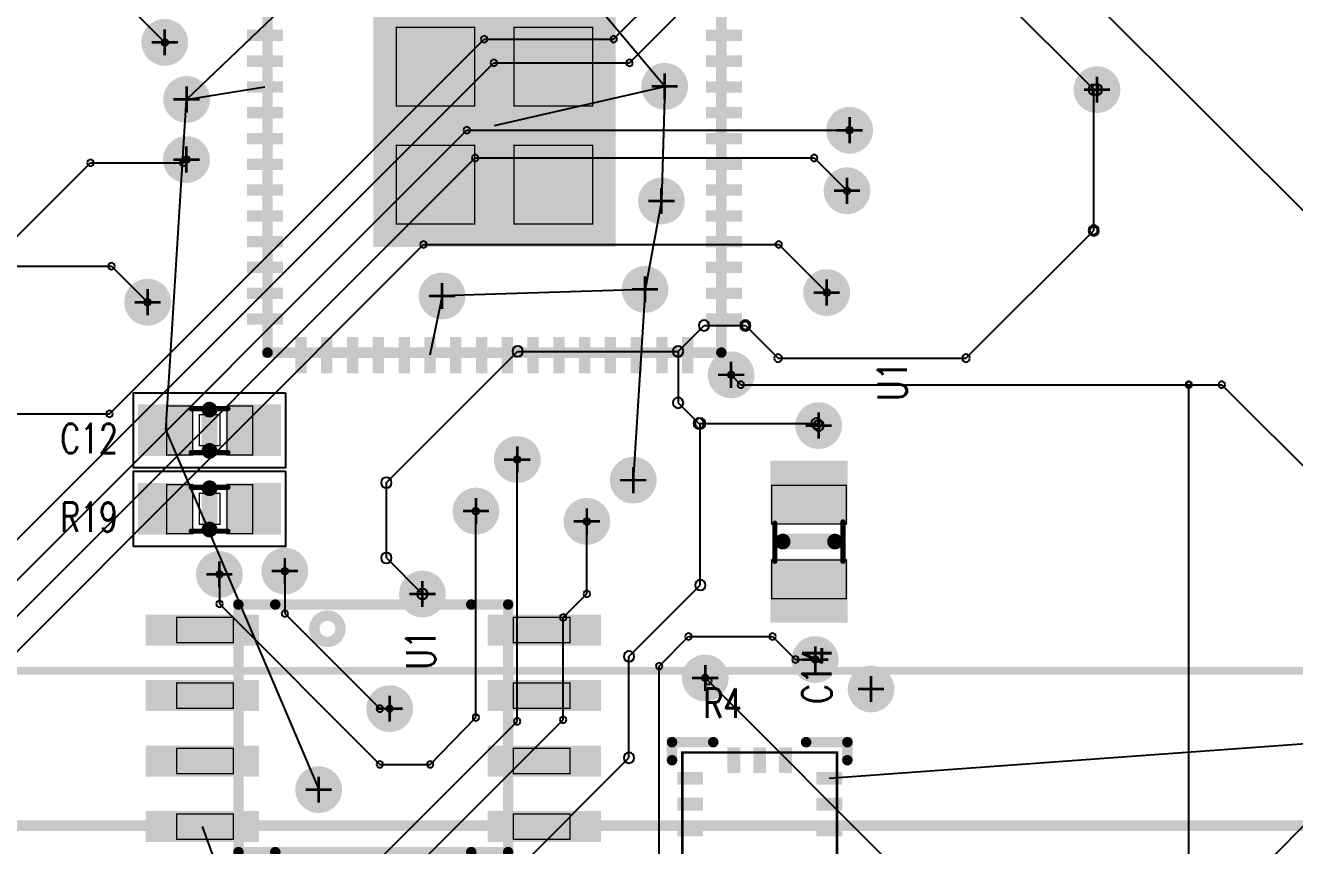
# Model space of a CAD drawing. Extents: x 0 to 113, y -1 to 56.
# Drawn here: x 33.51 to 58.12, y 11.31 to 27.22 of the extents above; entities that cross this region are included whole.
import ezdxf
from ezdxf.enums import TextEntityAlignment as Align

# ---------------------------------------------------------------- set-up
doc = ezdxf.new("R2010")
doc.units = 0
doc.header["$MEASUREMENT"] = 0
for name, pattern in [('KEEPOUT_10000000$0', [2, 1, 1]), ('SIG_0', [2, 1, 1]), ('SIG_1', [2, 1, 1]), ('SIG_11', [2, 1, 1]), ('SIG_2', [2, 1, 1]), ('SIG_23', [2, 1, 1]), ('SIG_24', [2, 1, 1]), ('SIG_3', [2, 1, 1]), ('SIG_31', [2, 1, 1]), ('SIG_34', [2, 1, 1]), ('SIG_40', [2, 1, 1]), ('SIG_44', [2, 1, 1]), ('SIG_47', [2, 1, 1]), ('SIG_66', [2, 1, 1]), ('SIG_67', [2, 1, 1]), ('SIG_68', [2, 1, 1]), ('SIG_78', [2, 1, 1]), ('SIG_8', [2, 1, 1]), ('SIG_81', [2, 1, 1]), ('SIG_82', [2, 1, 1])]:
    doc.linetypes.add(name, pattern=pattern)
doc.layers.get('0').update_dxf_attribs({"linetype": 'CONTINUOUS'})
for name, color, linetype in [('DRIL_PLTE_THRU_01', 176, 'CONTINUOUS'), ('DRIL_PLTE_THRU_02', 255, 'CONTINUOUS'), ('DRIL_SYMBOL', 254, 'CONTINUOUS'), ('KEEPOUT_01', 130, 'CONTINUOUS'), ('LINK_00', 254, 'CONTINUOUS'), ('PADS_BOT', 253, 'CONTINUOUS'), ('PADS_INNER', 254, 'CONTINUOUS'), ('PADS_TOP', 254, 'CONTINUOUS'), ('PART_BOT_COPPER_15', 253, 'CONTINUOUS'), ('PART_BOT_COPPER_26', 254, 'CONTINUOUS'), ('PART_NAME_01', 254, 'CONTINUOUS'), ('PART_TOP_2DLINE_26', 254, 'CONTINUOUS'), ('PART_TOP_COPPER_07', 253, 'CONTINUOUS'), ('PART_TOP_COPPER_15', 253, 'CONTINUOUS'), ('PART_TOP_COPPER_23', 186, 'CONTINUOUS'), ('PART_TOP_COPPER_26', 254, 'CONTINUOUS'), ('TRACE_02', 34, 'CONTINUOUS')]:
    doc.layers.add(name, color=color, linetype=linetype)
doc.styles.add('W0$0206446667', font='simplex', dxfattribs={"width": 0.75})

# ---------------------------------------------------------------- blocks, each defined once
blk = doc.blocks.new('DRIL_SYMBOL_0$5')
at = {"layer": 'DRIL_SYMBOL', "const_width": 0.0508}
for points in [[(0, -0.254), (0, 0.254)], [(-0.254, 0), (0.254, 0)]]:
    blk.add_lwpolyline(points, dxfattribs=at)
blk = doc.blocks.new('DRIL_HOLE_0$5')
at = {"const_width": 0.25}
blk.add_lwpolyline([(-0.125, 0, 1), (0.125, 0, 1)], format="xyb", close=True, dxfattribs=at)
blk.add_blockref('DRIL_SYMBOL_0$5', (0, 0))
blk = doc.blocks.new('PAD_50')
at = {"const_width": 0.4532}
blk.add_lwpolyline([(0, -0.2266, 1), (0, 0.2266, 1)], format="xyb", close=True, dxfattribs=at)
blk = doc.blocks.new('SMOOTH_0$0254')
at = {"const_width": 0.0127}
blk.add_lwpolyline([(-0.00635, 0, 1), (0.00635, 0, 1)], format="xyb", close=True, dxfattribs=at)
blk = doc.blocks.new('SMOOTH_0$1016')
at = {"const_width": 0.0508}
blk.add_lwpolyline([(-0.0254, 0, 1), (0.0254, 0, 1)], format="xyb", close=True, dxfattribs=at)
blk = doc.blocks.new('SMOOTH_0$3048')
at = {"const_width": 0.1524}
blk.add_lwpolyline([(-0.0762, 0, 1), (0.0762, 0, 1)], format="xyb", close=True, dxfattribs=at)
blk = doc.blocks.new('PART_BODY_TOP_1')
at = {"layer": 'KEEPOUT_01', "linetype": 'KEEPOUT_10000000$0'}
blk.add_lwpolyline([(-1.473, -0.729), (-1.473, 0.729), (1.473, 0.729), (1.473, -0.729)], close=True, dxfattribs=at)
at = {"layer": 'PART_TOP_COPPER_07', "const_width": 0.0254}
blk.add_lwpolyline([(-0.1999, -0.3), (-0.1999, 0.3), (0.1999, 0.3), (0.1999, -0.3)], close=True, dxfattribs=at)
at = {"layer": 'PART_TOP_COPPER_15', "const_width": 0.0254}
for points in [[(-0.8382, -0.4699), (-0.8382, 0.4801), (-0.3381, 0.4801), (-0.3381, -0.4699)], [(0.3302, -0.4699), (0.3302, 0.4801), (0.8303, 0.4801), (0.8303, -0.4699)]]:
    blk.add_lwpolyline(points, close=True, dxfattribs=at)
at = {"layer": 'PART_TOP_COPPER_15', "const_width": 0.1016}
for points in [[(-0.356, 0.432), (0.356, 0.432)], [(-0.356, -0.419), (0.356, -0.419)]]:
    blk.add_lwpolyline(points, dxfattribs=at)
at = {"layer": 'PART_TOP_COPPER_26', "const_width": 0.3048}
blk.add_lwpolyline([(0, 0.4), (0, -0.4)], dxfattribs=at)
at = {"layer": 'PART_TOP_COPPER_07'}
for p in [(-0.1999, 0.3), (0.1999, 0.3), (-0.1999, -0.3), (0.1999, -0.3)]:
    blk.add_blockref('SMOOTH_0$0254', p, dxfattribs=at)
at = {"layer": 'PART_TOP_COPPER_15'}
for name, p in [('SMOOTH_0$0254', (-0.8382, 0.4801)), ('SMOOTH_0$0254', (-0.3381, 0.4801)), ('SMOOTH_0$0254', (0.3302, 0.4801)), ('SMOOTH_0$0254', (0.8303, 0.4801)), ('SMOOTH_0$1016', (-0.356, 0.432)), ('SMOOTH_0$1016', (0.356, 0.432)), ('SMOOTH_0$0254', (-0.8382, -0.4699)), ('SMOOTH_0$1016', (-0.356, -0.419)), ('SMOOTH_0$0254', (-0.3381, -0.4699)), ('SMOOTH_0$1016', (0.356, -0.419)), ('SMOOTH_0$0254', (0.3302, -0.4699)), ('SMOOTH_0$0254', (0.8303, -0.4699))]:
    blk.add_blockref(name, p, dxfattribs=at)
at = {"layer": 'PART_TOP_COPPER_26'}
for p in [(0, 0.4), (0, -0.4)]:
    blk.add_blockref('SMOOTH_0$3048', p, dxfattribs=at)
blk = doc.blocks.new('DRIL_HOLE_0')
blk.add_lwpolyline([(0, 0, 1), (0, 0, 1)], format="xyb", close=True)
blk = doc.blocks.new('PAD_0')
blk.add_lwpolyline([(0, 0, 1), (0, 0, 1)], format="xyb", close=True)
blk = doc.blocks.new('PAD_1')
at = {"const_width": 1}
blk.add_lwpolyline([(-0.5375, 0), (0.5375, 0)], dxfattribs=at)
blk = doc.blocks.new('STK_TOP_2')
at = {"layer": 'DRIL_PLTE_THRU_01'}
blk.add_blockref('DRIL_HOLE_0', (0, 0), dxfattribs=at)
at = {"layer": 'DRIL_PLTE_THRU_02'}
blk.add_blockref('DRIL_HOLE_0', (0, 0), dxfattribs=at)
at = {"layer": 'PADS_BOT'}
blk.add_blockref('PAD_0', (0, 0), dxfattribs=at)
at = {"layer": 'PADS_INNER'}
blk.add_blockref('PAD_0', (0, 0), dxfattribs=at)
at = {"layer": 'PADS_TOP'}
blk.add_blockref('PAD_1', (0, 0), dxfattribs=at)
blk = doc.blocks.new('PART_BODY_TOP_3')
at = {"layer": 'PART_TOP_COPPER_15', "const_width": 0.0254}
for points in [[(-1.0922, -0.7239), (-1.0922, 0.7262), (-0.3421, 0.7262), (-0.3421, -0.7239)], [(0.3556, -0.7239), (0.3556, 0.7262), (1.1057, 0.7262), (1.1057, -0.7239)]]:
    blk.add_lwpolyline(points, close=True, dxfattribs=at)
at = {"layer": 'PART_TOP_COPPER_15', "const_width": 0.1016}
for points in [[(-0.381, 0.66), (0.381, 0.66)], [(-0.356, -0.66), (0.381, -0.66)]]:
    blk.add_lwpolyline(points, dxfattribs=at)
at = {"layer": 'PART_TOP_COPPER_26', "const_width": 0.3048}
blk.add_lwpolyline([(0, 0.508), (0, -0.508)], dxfattribs=at)
at = {"layer": 'PART_TOP_COPPER_15'}
for name, p in [('SMOOTH_0$0254', (-1.0922, 0.7262)), ('SMOOTH_0$0254', (-0.3421, 0.7262)), ('SMOOTH_0$0254', (0.3556, 0.7262)), ('SMOOTH_0$0254', (1.1057, 0.7262)), ('SMOOTH_0$1016', (-0.381, 0.66)), ('SMOOTH_0$1016', (0.381, 0.66)), ('SMOOTH_0$0254', (-1.0922, -0.7239)), ('SMOOTH_0$1016', (-0.356, -0.66)), ('SMOOTH_0$0254', (-0.3421, -0.7239)), ('SMOOTH_0$1016', (0.381, -0.66)), ('SMOOTH_0$0254', (0.3556, -0.7239)), ('SMOOTH_0$0254', (1.1057, -0.7239))]:
    blk.add_blockref(name, p, dxfattribs=at)
at = {"layer": 'PART_TOP_COPPER_26'}
for p in [(0, 0.508), (0, -0.508)]:
    blk.add_blockref('SMOOTH_0$3048', p, dxfattribs=at)
blk = doc.blocks.new('PAD_2')
at = {"const_width": 1.24}
blk.add_lwpolyline([(-0.75, 0), (0.75, 0)], dxfattribs=at)
blk = doc.blocks.new('STK_TOP_4')
at = {"layer": 'DRIL_PLTE_THRU_01'}
blk.add_blockref('DRIL_HOLE_0', (0, 0), dxfattribs=at)
at = {"layer": 'DRIL_PLTE_THRU_02'}
blk.add_blockref('DRIL_HOLE_0', (0, 0), dxfattribs=at)
at = {"layer": 'PADS_BOT'}
blk.add_blockref('PAD_0', (0, 0), dxfattribs=at)
at = {"layer": 'PADS_INNER'}
blk.add_blockref('PAD_0', (0, 0), dxfattribs=at)
at = {"layer": 'PADS_TOP', "rotation": 90}
blk.add_blockref('PAD_2', (0, 0), dxfattribs=at)
blk = doc.blocks.new('SMOOTH_0$2032')
at = {"const_width": 0.1016}
blk.add_lwpolyline([(-0.0508, 0, 1), (0.0508, 0, 1)], format="xyb", close=True, dxfattribs=at)
blk = doc.blocks.new('PART_BODY_TOP_30')
at = {"layer": 'PART_TOP_2DLINE_26', "const_width": 0.127}
blk.add_lwpolyline([(-5.216, 4.9, 1), (-4.584, 4.9, 1)], format="xyb", close=True, dxfattribs=at)
at = {"layer": 'PART_TOP_COPPER_15', "const_width": 0.203}
blk.add_lwpolyline([(4.4, 4.4), (-4.4, 4.4), (-4.4, -4.4), (4.4, -4.4), (4.4, 4.4)], dxfattribs=at)
at = {"layer": 'PART_TOP_COPPER_15', "const_width": 0.001}
blk.add_lwpolyline([(-3.999, 3.75, 1), (-3.501, 3.75, 1)], format="xyb", close=True, dxfattribs=at)
at = {"layer": 'PART_TOP_COPPER_23', "const_width": 0.0254}
for points in [[(-1.905, 0.381), (-1.905, 1.905), (-0.381, 1.905), (-0.381, 0.381)], [(0.381, 0.381), (0.381, 1.905), (1.905, 1.905), (1.905, 0.381)], [(-1.905, -1.905), (-1.905, -0.381), (-0.381, -0.381), (-0.381, -1.905)], [(0.381, -1.905), (0.381, -0.381), (1.905, -0.381), (1.905, -1.905)]]:
    blk.add_lwpolyline(points, close=True, dxfattribs=at)
at = {"layer": 'PART_TOP_COPPER_15'}
for p in [(-4.4, 4.4), (4.4, 4.4), (4.4, 4.4), (-4.4, -4.4), (4.4, -4.4)]:
    blk.add_blockref('SMOOTH_0$2032', p, dxfattribs=at)
at = {"layer": 'PART_TOP_COPPER_23'}
for p in [(-1.905, 1.905), (-0.381, 1.905), (0.381, 1.905), (1.905, 1.905), (-1.905, 0.381), (-0.381, 0.381), (0.381, 0.381), (1.905, 0.381), (-1.905, -0.381), (-0.381, -0.381), (0.381, -0.381), (1.905, -0.381), (-1.905, -1.905), (-0.381, -1.905), (0.381, -1.905), (1.905, -1.905)]:
    blk.add_blockref('SMOOTH_0$0254', p, dxfattribs=at)
blk = doc.blocks.new('PAD_35')
at = {"const_width": 0.22}
blk.add_lwpolyline([(-0.35, 0), (0.35, 0)], dxfattribs=at)
blk = doc.blocks.new('STK_TOP_40')
at = {"layer": 'DRIL_PLTE_THRU_01'}
blk.add_blockref('DRIL_HOLE_0', (0, 0), dxfattribs=at)
at = {"layer": 'DRIL_PLTE_THRU_02'}
blk.add_blockref('DRIL_HOLE_0', (0, 0), dxfattribs=at)
at = {"layer": 'PADS_BOT'}
blk.add_blockref('PAD_0', (0, 0), dxfattribs=at)
at = {"layer": 'PADS_INNER'}
blk.add_blockref('PAD_0', (0, 0), dxfattribs=at)
at = {"layer": 'PADS_TOP'}
blk.add_blockref('PAD_35', (0, 0), dxfattribs=at)
blk = doc.blocks.new('STK_TOP_41')
at = {"layer": 'DRIL_PLTE_THRU_01'}
blk.add_blockref('DRIL_HOLE_0', (0, 0), dxfattribs=at)
at = {"layer": 'DRIL_PLTE_THRU_02'}
blk.add_blockref('DRIL_HOLE_0', (0, 0), dxfattribs=at)
at = {"layer": 'PADS_BOT'}
blk.add_blockref('PAD_0', (0, 0), dxfattribs=at)
at = {"layer": 'PADS_INNER'}
blk.add_blockref('PAD_0', (0, 0), dxfattribs=at)
at = {"layer": 'PADS_TOP', "rotation": 90}
blk.add_blockref('PAD_35', (0, 0), dxfattribs=at)
blk = doc.blocks.new('PAD_36')
at = {"const_width": 4.7}
blk.add_lwpolyline([(-2.35, 0), (2.35, 0)], dxfattribs=at)
blk = doc.blocks.new('STK_TOP_42')
at = {"layer": 'DRIL_PLTE_THRU_01'}
blk.add_blockref('DRIL_HOLE_0', (0, 0), dxfattribs=at)
at = {"layer": 'DRIL_PLTE_THRU_02'}
blk.add_blockref('DRIL_HOLE_0', (0, 0), dxfattribs=at)
at = {"layer": 'PADS_BOT'}
blk.add_blockref('PAD_0', (0, 0), dxfattribs=at)
at = {"layer": 'PADS_INNER'}
blk.add_blockref('PAD_0', (0, 0), dxfattribs=at)
at = {"layer": 'PADS_TOP'}
blk.add_blockref('PAD_36', (0, 0), dxfattribs=at)
blk = doc.blocks.new('PART_BODY_BOT_25')
at = {"layer": 'PART_BOT_COPPER_15', "const_width": 0.152}
blk.add_lwpolyline([(-14, -14.8), (-14, 20.2), (14, 20.2), (14, -14.8), (-14, -14.8)], dxfattribs=at)
at = {"layer": 'PART_BOT_COPPER_26', "const_width": 0.203}
blk.add_lwpolyline([(-17, -23), (-17, 23), (17, 23), (17, -23), (-17, -23)], dxfattribs=at)
blk = doc.blocks.new('PART_BODY_TOP_24')
at = {"layer": 'PART_TOP_2DLINE_26', "const_width": 0.203}
blk.add_lwpolyline([(-2.184, -0.889, 1), (-1.676, -0.889, 1)], format="xyb", close=True, dxfattribs=at)
at = {"layer": 'PART_TOP_COPPER_15', "const_width": 0.0254}
for points in [[(-2.15, 2.715), (-2.15, 3.815), (-1.66, 3.815), (-1.66, 2.715)], [(-0.88, 2.715), (-0.88, 3.815), (-0.39, 3.815), (-0.39, 2.715)], [(0.39, 2.715), (0.39, 3.815), (0.88, 3.815), (0.88, 2.715)], [(1.66, 2.715), (1.66, 3.815), (2.15, 3.815), (2.15, 2.715)], [(-2.15, -3.815), (-2.15, -2.715), (-1.66, -2.715), (-1.66, -3.815)], [(-0.88, -3.815), (-0.88, -2.715), (-0.39, -2.715), (-0.39, -3.815)], [(0.39, -3.815), (0.39, -2.715), (0.88, -2.715), (0.88, -3.815)], [(1.66, -3.815), (1.66, -2.715), (2.15, -2.715), (2.15, -3.815)]]:
    blk.add_lwpolyline(points, close=True, dxfattribs=at)
at = {"layer": 'PART_TOP_COPPER_15', "const_width": 0.203}
blk.add_lwpolyline([(-2.4, 2.615), (2.4, 2.615), (2.4, -2.615), (-2.4, -2.615), (-2.4, 2.615)], dxfattribs=at)
at = {"layer": 'PART_TOP_COPPER_26', "const_width": 0.203}
for points in [[(-2.4, -1.9), (-2.4, 1.9)], [(2.4, 1.9), (2.4, -1.9)]]:
    blk.add_lwpolyline(points, dxfattribs=at)
at = {"layer": 'PART_TOP_COPPER_15'}
for name, p in [('SMOOTH_0$0254', (-2.15, 3.815)), ('SMOOTH_0$0254', (-1.66, 3.815)), ('SMOOTH_0$0254', (-0.88, 3.815)), ('SMOOTH_0$0254', (-0.39, 3.815)), ('SMOOTH_0$0254', (0.39, 3.815)), ('SMOOTH_0$0254', (0.88, 3.815)), ('SMOOTH_0$0254', (1.66, 3.815)), ('SMOOTH_0$0254', (2.15, 3.815)), ('SMOOTH_0$2032', (-2.4, 2.615)), ('SMOOTH_0$2032', (-2.4, 2.615)), ('SMOOTH_0$0254', (-2.15, 2.715)), ('SMOOTH_0$0254', (-1.66, 2.715)), ('SMOOTH_0$0254', (-0.88, 2.715)), ('SMOOTH_0$0254', (-0.39, 2.715)), ('SMOOTH_0$0254', (0.39, 2.715)), ('SMOOTH_0$0254', (0.88, 2.715)), ('SMOOTH_0$0254', (1.66, 2.715)), ('SMOOTH_0$0254', (2.15, 2.715)), ('SMOOTH_0$2032', (2.4, 2.615)), ('SMOOTH_0$2032', (-2.4, -2.615)), ('SMOOTH_0$0254', (-2.15, -2.715)), ('SMOOTH_0$0254', (-1.66, -2.715)), ('SMOOTH_0$0254', (-0.88, -2.715)), ('SMOOTH_0$0254', (-0.39, -2.715)), ('SMOOTH_0$0254', (0.39, -2.715)), ('SMOOTH_0$0254', (0.88, -2.715)), ('SMOOTH_0$0254', (1.66, -2.715)), ('SMOOTH_0$0254', (2.15, -2.715)), ('SMOOTH_0$2032', (2.4, -2.615)), ('SMOOTH_0$0254', (-2.15, -3.815)), ('SMOOTH_0$0254', (-1.66, -3.815)), ('SMOOTH_0$0254', (-0.88, -3.815)), ('SMOOTH_0$0254', (-0.39, -3.815)), ('SMOOTH_0$0254', (0.39, -3.815)), ('SMOOTH_0$0254', (0.88, -3.815)), ('SMOOTH_0$0254', (1.66, -3.815)), ('SMOOTH_0$0254', (2.15, -3.815))]:
    blk.add_blockref(name, p, dxfattribs=at)
at = {"layer": 'PART_TOP_COPPER_26'}
for p in [(-2.4, 1.9), (2.4, 1.9), (-2.4, -1.9), (2.4, -1.9)]:
    blk.add_blockref('SMOOTH_0$2032', p, dxfattribs=at)
blk = doc.blocks.new('PAD_32')
at = {"const_width": 0.6}
blk.add_lwpolyline([(-1.1, 0), (1.1, 0)], dxfattribs=at)
blk = doc.blocks.new('STK_TOP_35')
at = {"layer": 'DRIL_PLTE_THRU_01'}
blk.add_blockref('DRIL_HOLE_0', (0, 0), dxfattribs=at)
at = {"layer": 'DRIL_PLTE_THRU_02'}
blk.add_blockref('DRIL_HOLE_0', (0, 0), dxfattribs=at)
at = {"layer": 'PADS_BOT'}
blk.add_blockref('PAD_0', (0, 0), dxfattribs=at)
at = {"layer": 'PADS_INNER'}
blk.add_blockref('PAD_0', (0, 0), dxfattribs=at)
at = {"layer": 'PADS_TOP', "rotation": 90}
blk.add_blockref('PAD_32', (0, 0), dxfattribs=at)
blk = doc.blocks.new('SMOOTH_0$0508')
at = {"const_width": 0.0254}
blk.add_lwpolyline([(-0.0127, 0, 1), (0.0127, 0, 1)], format="xyb", close=True, dxfattribs=at)
blk = doc.blocks.new('PART_BODY_TOP_17')
at = {"layer": 'PART_TOP_2DLINE_26', "const_width": 0.406}
blk.add_lwpolyline([(-2.35, 1.55, 1), (-2.15, 1.55, 1)], format="xyb", close=True, dxfattribs=at)
at = {"layer": 'PART_TOP_COPPER_15', "const_width": 0.0508}
blk.add_lwpolyline([(-1.5, -1.5), (-1.5, 1.5), (1.5, 1.5), (1.5, -1.5), (-1.5, -1.5)], dxfattribs=at)
at = {"layer": 'PART_TOP_COPPER_26', "const_width": 0.203}
for points in [[(-0.9, 1.7), (-1.7, 1.7), (-1.7, 1.35)], [(0.9, 1.7), (1.7, 1.7), (1.7, 1.35)], [(-0.9, -1.7), (-1.7, -1.7), (-1.7, -1.35)], [(1.7, -1.35), (1.7, -1.7), (0.9, -1.7)]]:
    blk.add_lwpolyline(points, dxfattribs=at)
at = {"layer": 'PART_TOP_COPPER_15'}
for p in [(-1.5, 1.5), (1.5, 1.5), (-1.5, -1.5), (-1.5, -1.5), (1.5, -1.5)]:
    blk.add_blockref('SMOOTH_0$0508', p, dxfattribs=at)
at = {"layer": 'PART_TOP_COPPER_26'}
for p in [(-1.7, 1.7), (-0.9, 1.7), (0.9, 1.7), (1.7, 1.7), (-1.7, 1.35), (1.7, 1.35), (-1.7, -1.35), (1.7, -1.35), (-1.7, -1.7), (-0.9, -1.7), (0.9, -1.7), (1.7, -1.7)]:
    blk.add_blockref('SMOOTH_0$2032', p, dxfattribs=at)
blk = doc.blocks.new('PAD_24')
at = {"const_width": 0.25}
blk.add_lwpolyline([(-0.25, 0), (0.25, 0)], dxfattribs=at)
blk = doc.blocks.new('STK_TOP_24')
at = {"layer": 'DRIL_PLTE_THRU_01'}
blk.add_blockref('DRIL_HOLE_0', (0, 0), dxfattribs=at)
at = {"layer": 'DRIL_PLTE_THRU_02'}
blk.add_blockref('DRIL_HOLE_0', (0, 0), dxfattribs=at)
at = {"layer": 'PADS_BOT'}
blk.add_blockref('PAD_0', (0, 0), dxfattribs=at)
at = {"layer": 'PADS_INNER'}
blk.add_blockref('PAD_0', (0, 0), dxfattribs=at)
at = {"layer": 'PADS_TOP'}
blk.add_blockref('PAD_24', (0, 0), dxfattribs=at)
blk = doc.blocks.new('STK_TOP_25')
at = {"layer": 'DRIL_PLTE_THRU_01'}
blk.add_blockref('DRIL_HOLE_0', (0, 0), dxfattribs=at)
at = {"layer": 'DRIL_PLTE_THRU_02'}
blk.add_blockref('DRIL_HOLE_0', (0, 0), dxfattribs=at)
at = {"layer": 'PADS_BOT'}
blk.add_blockref('PAD_0', (0, 0), dxfattribs=at)
at = {"layer": 'PADS_INNER'}
blk.add_blockref('PAD_0', (0, 0), dxfattribs=at)
at = {"layer": 'PADS_TOP', "rotation": 90}
blk.add_blockref('PAD_24', (0, 0), dxfattribs=at)
blk = doc.blocks.new('sad')
for centre, radius, start, end in [((36.216, 26.887), 0.0635, 0, 180), ((36.216, 26.887), 0.0635, 180, 0), ((42.409, 26.949), 0.0635, 0, 180), ((42.409, 26.949), 0.0635, 180, 0), ((44.92, 26.949), 0.0635, 0, 180), ((44.92, 26.949), 0.0635, 180, 0), ((42.598, 26.492), 0.0635, 0, 180), ((42.598, 26.492), 0.0635, 180, 0), ((45.225, 26.492), 0.0635, 0, 180), ((45.225, 26.492), 0.0635, 180, 0), ((54.229, 25.971), 0.102, 0, 180), ((54.229, 25.971), 0.102, 0, 180), ((54.229, 25.971), 0.102, 0, 180), ((54.229, 25.971), 0.102, 180, 0), ((54.229, 25.971), 0.102, 180, 0), ((54.229, 25.971), 0.102, 180, 0), ((54.292, 25.971), 0.102, 0, 180), ((54.292, 25.971), 0.102, 180, 0), ((42.075, 25.184), 0.0635, 0, 180), ((42.075, 25.184), 0.0635, 180, 0), ((49.496, 25.184), 0.0635, 0, 180), ((49.496, 25.184), 0.0635, 180, 0), ((34.776, 24.552), 0.0635, 0, 180), ((36.572, 24.552), 0.0635, 0, 180), ((36.636, 24.616), 0.0635, 0, 180), ((36.636, 24.616), 0.0635, 180, 0), ((42.236, 24.646), 0.0635, 0, 180), ((42.236, 24.646), 0.0635, 180, 0), ((48.81, 24.646), 0.0635, 0, 180), ((48.81, 24.646), 0.0635, 180, 0), ((34.776, 24.552), 0.0635, 180, 0), ((36.572, 24.552), 0.0635, 180, 0), ((49.445, 24.011), 0.0635, 0, 180), ((49.445, 24.011), 0.0635, 180, 0), ((54.229, 23.241), 0.102, 0, 180), ((54.229, 23.241), 0.102, 180, 0), ((54.229, 23.241), 0.0762, 0, 180), ((54.229, 23.241), 0.0762, 180, 0), ((41.231, 22.967), 0.0635, 0, 180), ((41.231, 22.967), 0.0635, 180, 0), ((48.12, 22.967), 0.0635, 0, 180), ((48.12, 22.967), 0.0635, 180, 0), ((35.185, 22.548), 0.0635, 0, 180), ((35.185, 22.548), 0.0635, 180, 0), ((35.883, 21.85), 0.0635, 0, 180), ((49.051, 22.037), 0.0635, 0, 180), ((49.051, 22.037), 0.0635, 180, 0), ((35.883, 21.85), 0.0635, 180, 0), ((46.672, 21.399), 0.102, 0, 180), ((47.474, 21.399), 0.102, 0, 180), ((47.474, 21.399), 0.0762, 0, 180), ((46.672, 21.399), 0.102, 180, 0), ((47.474, 21.399), 0.102, 180, 0), ((47.474, 21.399), 0.0762, 180, 0), ((43.058, 20.897), 0.102, 0, 180), ((46.17, 20.897), 0.102, 0, 180), ((46.17, 20.897), 0.102, 0, 180), ((46.17, 20.897), 0.102, 0, 180), ((43.058, 20.897), 0.102, 180, 0), ((46.17, 20.897), 0.102, 180, 0), ((46.17, 20.897), 0.102, 180, 0), ((46.17, 20.897), 0.102, 180, 0), ((48.109, 20.765), 0.0762, 0, 180), ((48.109, 20.765), 0.0762, 180, 0), ((51.752, 20.765), 0.0762, 0, 180), ((51.752, 20.765), 0.0762, 180, 0), ((47.197, 20.442), 0.0635, 0, 180), ((47.197, 20.442), 0.0635, 180, 0), ((47.388, 20.251), 0.0635, 0, 180), ((47.388, 20.251), 0.0635, 180, 0), ((56.071, 20.251), 0.0635, 0, 180), ((56.071, 20.251), 0.0635, 0, 180), ((56.071, 20.251), 0.0635, 180, 0), ((56.071, 20.251), 0.0635, 180, 0), ((56.071, 20.251), 0.0508, 0, 180), ((56.071, 20.251), 0.0508, 180, 0), ((56.711, 20.251), 0.0635, 0, 180), ((56.711, 20.251), 0.0635, 180, 0), ((46.17, 19.9), 0.102, 0, 180), ((35.144, 19.685), 0.0635, 0, 180), ((46.17, 19.9), 0.102, 180, 0), ((35.144, 19.685), 0.0635, 180, 0), ((46.57, 19.5), 0.102, 0, 180), ((46.57, 19.5), 0.102, 180, 0), ((46.6, 19.5), 0.102, 0, 180), ((46.6, 19.5), 0.102, 0, 180), ((46.6, 19.5), 0.102, 0, 180), ((46.6, 19.5), 0.102, 180, 0), ((46.6, 19.5), 0.102, 180, 0), ((46.6, 19.5), 0.102, 180, 0), ((48.853, 19.5), 0.102, 0, 180), ((48.853, 19.5), 0.102, 180, 0), ((48.895, 19.458), 0.102, 0, 180), ((48.895, 19.458), 0.102, 180, 0), ((43.05, 18.8), 0.0635, 0, 180), ((43.05, 18.8), 0.0635, 180, 0), ((40.513, 18.352), 0.102, 0, 180), ((40.513, 18.352), 0.102, 180, 0), ((42.25, 17.8), 0.0635, 0, 180), ((42.25, 17.8), 0.0635, 180, 0), ((44.4, 17.6), 0.0635, 0, 180), ((44.4, 17.6), 0.0635, 180, 0), ((40.513, 16.891), 0.102, 0, 180), ((40.513, 16.891), 0.102, 0, 180), ((40.513, 16.891), 0.102, 180, 0), ((40.513, 16.891), 0.102, 180, 0), ((37.275, 16.573), 0.0635, 0, 180), ((37.275, 16.573), 0.0635, 180, 0), ((38.544, 16.637), 0.0635, 0, 180), ((38.544, 16.637), 0.0635, 180, 0), ((41.212, 16.192), 0.102, 0, 180), ((44.4, 16.194), 0.0635, 0, 180), ((46.6, 16.366), 0.102, 0, 180), ((46.6, 16.366), 0.102, 180, 0), ((37.275, 16.002), 0.0635, 0, 180), ((37.275, 16.002), 0.0635, 180, 0), ((41.212, 16.192), 0.102, 180, 0), ((44.4, 16.194), 0.0635, 180, 0), ((38.544, 15.812), 0.0635, 0, 180), ((38.544, 15.812), 0.0635, 180, 0), ((43.942, 15.736), 0.0635, 0, 180), ((43.942, 15.736), 0.0635, 180, 0), ((46.373, 15.367), 0.0635, 0, 180), ((46.373, 15.367), 0.0635, 180, 0), ((48.002, 15.367), 0.0635, 0, 180), ((48.002, 15.367), 0.0635, 180, 0), ((45.217, 14.983), 0.102, 0, 180), ((45.217, 14.983), 0.102, 180, 0), ((45.801, 14.796), 0.0635, 0, 180), ((45.801, 14.796), 0.0635, 180, 0), ((48.447, 14.922), 0.0635, 0, 180), ((48.447, 14.922), 0.0635, 180, 0), ((48.828, 14.922), 0.0635, 0, 180), ((48.828, 14.922), 0.0635, 180, 0), ((46.696, 14.565), 0.0635, 0, 180), ((46.696, 14.565), 0.0635, 180, 0), ((46.759, 14.501), 0.0635, 0, 180), ((46.759, 14.501), 0.0635, 180, 0), ((40.386, 13.97), 0.0635, 0, 180), ((40.577, 13.97), 0.0635, 0, 180), ((40.386, 13.97), 0.0635, 180, 0), ((40.577, 13.97), 0.0635, 180, 0), ((42.25, 13.8), 0.0635, 0, 180), ((42.25, 13.8), 0.0635, 180, 0), ((43.05, 13.724), 0.0635, 0, 180), ((43.942, 13.756), 0.0635, 0, 180), ((43.05, 13.724), 0.0635, 180, 0), ((43.942, 13.756), 0.0635, 180, 0), ((45.217, 13.017), 0.102, 0, 180), ((40.386, 12.89), 0.0635, 0, 180), ((40.386, 12.89), 0.0635, 180, 0), ((41.364, 12.89), 0.0635, 0, 180), ((41.364, 12.89), 0.0635, 180, 0), ((45.217, 13.017), 0.102, 180, 0)]:
    blk.add_arc(centre, radius, start, end)
at = {"layer": 'LINK_00', "linetype": 'SIG_0'}
for p, q in [((36.639, 25.781), (39.56, 28.575)), ((45.91, 26.035), (43.879, 28.448)), ((36.639, 25.781), (38.158, 26.023)), ((42.608, 25.273), (45.91, 26.035)), ((45.91, 26.035), (45.847, 23.812)), ((36.234, 19.367), (36.639, 25.781)), ((45.847, 23.812), (45.529, 22.098)), ((41.593, 21.971), (41.358, 20.823)), ((45.529, 22.098), (41.593, 21.971)), ((45.529, 22.098), (45.3, 18.4)), ((36.234, 19.367), (39.2, 12.4)), ((49.102, 12.62), (59.8, 13.4)), ((36.944, 11.684), (38.2, 8.2))]:
    blk.add_line(p, q, dxfattribs=at)
at = {"layer": 'TRACE_02', "linetype": 'SIG_34'}
blk.add_line((51.816, 30.099), (60.022, 21.893), dxfattribs=at)
at = {"layer": 'TRACE_02', "linetype": 'SIG_1'}
for p, q in [((44.92, 26.949), (46.533, 28.562)), ((35.144, 19.685), (42.409, 26.949)), ((42.409, 26.949), (44.92, 26.949)), ((31.433, 19.685), (35.144, 19.685))]:
    blk.add_line(p, q, dxfattribs=at)
at = {"layer": 'TRACE_02', "linetype": 'SIG_2'}
for p, q in [((45.225, 26.492), (47.434, 28.702)), ((33.231, 17.125), (42.598, 26.492)), ((42.598, 26.492), (45.225, 26.492))]:
    blk.add_line(p, q, dxfattribs=at)
at = {"layer": 'TRACE_02', "linetype": 'SIG_68'}
blk.add_line((35.012, 28.091), (36.216, 26.887), dxfattribs=at)
at = {"layer": 'TRACE_02', "linetype": 'SIG_11'}
for p, q in [((52.324, 27.877), (54.229, 25.971)), ((54.229, 23.241), (54.229, 25.971)), ((54.229, 25.971), (54.292, 25.971)), ((51.752, 20.765), (54.229, 23.241)), ((46.17, 20.897), (46.672, 21.399)), ((46.672, 21.399), (47.474, 21.399)), ((47.474, 21.399), (48.109, 20.765)), ((40.513, 18.352), (43.058, 20.897)), ((43.058, 20.897), (46.17, 20.897)), ((46.17, 20.897), (46.17, 19.9)), ((48.109, 20.765), (51.752, 20.765)), ((46.17, 19.9), (46.57, 19.5)), ((46.57, 19.5), (46.6, 19.5)), ((46.6, 19.5), (48.853, 19.5)), ((46.6, 16.366), (46.6, 19.5)), ((48.853, 19.5), (48.895, 19.458)), ((40.513, 16.891), (40.513, 18.352)), ((40.513, 16.891), (41.212, 16.192)), ((45.217, 14.983), (46.6, 16.366)), ((45.217, 13.017), (45.217, 14.983)), ((42.8, 10.6), (45.217, 13.017))]:
    blk.add_line(p, q, dxfattribs=at)
at = {"layer": 'TRACE_02', "linetype": 'SIG_24'}
for p, q in [((32.639, 15.748), (42.075, 25.184)), ((42.075, 25.184), (49.496, 25.184))]:
    blk.add_line(p, q, dxfattribs=at)
at = {"layer": 'TRACE_02', "linetype": 'SIG_23'}
for p, q in [((31.433, 13.843), (42.236, 24.646)), ((42.236, 24.646), (48.81, 24.646)), ((48.81, 24.646), (49.445, 24.011))]:
    blk.add_line(p, q, dxfattribs=at)
at = {"layer": 'TRACE_02', "linetype": 'SIG_31'}
for p, q in [((36.572, 24.552), (36.636, 24.616)), ((33.253, 23.029), (34.776, 24.552)), ((34.776, 24.552), (36.572, 24.552))]:
    blk.add_line(p, q, dxfattribs=at)
at = {"layer": 'TRACE_02', "linetype": 'SIG_3'}
for p, q in [((32.318, 14.054), (41.231, 22.967)), ((41.231, 22.967), (48.12, 22.967)), ((48.12, 22.967), (49.051, 22.037))]:
    blk.add_line(p, q, dxfattribs=at)
at = {"layer": 'TRACE_02', "linetype": 'SIG_8'}
for p, q in [((28.835, 22.548), (35.185, 22.548)), ((35.185, 22.548), (35.883, 21.85))]:
    blk.add_line(p, q, dxfattribs=at)
at = {"layer": 'TRACE_02', "linetype": 'SIG_40'}
for p, q in [((47.197, 20.442), (47.388, 20.251)), ((47.388, 20.251), (56.071, 20.251)), ((56.071, 20.251), (56.711, 20.251)), ((56.071, 10.55), (56.071, 20.251)), ((56.711, 20.251), (64.135, 12.827))]:
    blk.add_line(p, q, dxfattribs=at)
at = {"layer": 'TRACE_02', "linetype": 'SIG_66'}
for p, q in [((43.05, 13.724), (43.05, 18.8)), ((40.4, 11.074), (43.05, 13.724))]:
    blk.add_line(p, q, dxfattribs=at)
at = {"layer": 'TRACE_02', "linetype": 'SIG_47'}
for p, q in [((42.25, 13.8), (42.25, 17.8)), ((37.275, 16.573), (37.275, 16.002)), ((37.275, 16.002), (40.386, 12.89)), ((41.364, 12.89), (42.25, 13.8)), ((40.386, 12.89), (41.364, 12.89))]:
    blk.add_line(p, q, dxfattribs=at)
at = {"layer": 'TRACE_02', "linetype": 'SIG_67'}
for p, q in [((44.4, 16.194), (44.4, 17.6)), ((43.942, 15.736), (44.4, 16.194)), ((43.942, 13.756), (43.942, 15.736)), ((40.723, 10.538), (43.942, 13.756))]:
    blk.add_line(p, q, dxfattribs=at)
at = {"layer": 'TRACE_02', "linetype": 'SIG_44'}
for p, q in [((38.544, 16.637), (38.544, 15.812)), ((38.544, 15.812), (40.386, 13.97)), ((40.386, 13.97), (40.577, 13.97))]:
    blk.add_line(p, q, dxfattribs=at)
at = {"layer": 'TRACE_02', "linetype": 'SIG_78'}
for p, q in [((45.801, 14.796), (46.373, 15.367)), ((46.373, 15.367), (48.002, 15.367)), ((48.002, 15.367), (48.447, 14.922)), ((45.801, 10.8), (45.801, 14.796)), ((48.447, 14.922), (48.828, 14.922))]:
    blk.add_line(p, q, dxfattribs=at)
at = {"layer": 'TRACE_02', "linetype": 'SIG_82'}
for p, q in [((46.696, 14.565), (46.759, 14.501)), ((46.759, 14.501), (50.529, 10.732))]:
    blk.add_line(p, q, dxfattribs=at)
at = {"layer": 'TRACE_02', "linetype": 'SIG_81'}
blk.add_line((57.468, 10.867), (58.6, 12), dxfattribs=at)
at = {"xscale": -1, "rotation": 270}
blk.add_blockref('PART_BODY_BOT_25', (40.132, 28.702), dxfattribs=at)
for name, p in [('PART_BODY_TOP_30', (42.608, 25.273)), ('STK_TOP_42', (42.608, 25.273)), ('STK_TOP_40', (38.158, 27.023)), ('STK_TOP_40', (47.059, 27.023)), ('STK_TOP_40', (38.158, 26.523)), ('STK_TOP_40', (47.059, 26.523)), ('STK_TOP_40', (38.158, 26.023)), ('STK_TOP_40', (47.059, 26.023)), ('STK_TOP_40', (38.158, 25.523)), ('STK_TOP_40', (47.059, 25.523)), ('STK_TOP_40', (38.158, 25.023)), ('STK_TOP_40', (47.059, 25.023)), ('STK_TOP_40', (38.158, 24.523)), ('STK_TOP_40', (47.059, 24.523)), ('STK_TOP_40', (38.158, 24.023)), ('STK_TOP_40', (47.059, 24.023)), ('STK_TOP_40', (38.158, 23.523)), ('STK_TOP_40', (47.059, 23.523)), ('STK_TOP_40', (38.158, 23.023)), ('STK_TOP_40', (47.059, 23.023)), ('STK_TOP_40', (38.158, 22.523)), ('STK_TOP_40', (47.059, 22.523)), ('STK_TOP_40', (38.158, 22.023)), ('STK_TOP_40', (47.059, 22.023)), ('STK_TOP_40', (38.158, 21.523)), ('STK_TOP_40', (47.059, 21.523)), ('STK_TOP_41', (38.858, 20.823)), ('STK_TOP_41', (39.358, 20.823)), ('STK_TOP_41', (39.858, 20.823)), ('STK_TOP_41', (40.358, 20.823)), ('STK_TOP_41', (40.858, 20.823)), ('STK_TOP_41', (41.358, 20.823)), ('STK_TOP_41', (41.858, 20.823)), ('STK_TOP_41', (42.358, 20.823)), ('STK_TOP_41', (42.858, 20.823)), ('STK_TOP_41', (43.358, 20.823)), ('STK_TOP_41', (43.858, 20.823)), ('STK_TOP_41', (44.358, 20.823)), ('STK_TOP_41', (44.858, 20.823)), ('STK_TOP_41', (45.358, 20.823)), ('STK_TOP_41', (45.858, 20.823)), ('STK_TOP_41', (46.358, 20.823))]:
    blk.add_blockref(name, p)
for name, p, rotation in [('PART_BODY_TOP_1', (37.084, 19.367), 180), ('STK_TOP_2', (36.234, 19.367), 180), ('STK_TOP_2', (37.934, 19.367), 180), ('STK_TOP_4', (48.705, 18.159), 270), ('PART_BODY_TOP_1', (37.084, 17.843), 180), ('STK_TOP_2', (36.234, 17.843), 180), ('STK_TOP_2', (37.934, 17.843), 180), ('PART_BODY_TOP_3', (48.705, 17.209), 270), ('STK_TOP_4', (48.705, 16.259), 270), ('PART_BODY_TOP_24', (40.259, 13.589), 270), ('STK_TOP_35', (36.944, 15.494), 270), ('STK_TOP_35', (43.574, 15.494), 270), ('STK_TOP_35', (36.944, 14.224), 270), ('STK_TOP_35', (43.574, 14.224), 270), ('PART_BODY_TOP_17', (47.752, 11.62), 180), ('STK_TOP_25', (47.252, 12.97), 180), ('STK_TOP_25', (47.752, 12.97), 180), ('STK_TOP_25', (48.252, 12.97), 180), ('STK_TOP_35', (36.944, 12.954), 270), ('STK_TOP_35', (43.574, 12.954), 270), ('STK_TOP_24', (46.402, 12.62), 180), ('STK_TOP_24', (49.102, 12.62), 180), ('STK_TOP_24', (46.402, 12.12), 180), ('STK_TOP_24', (49.102, 12.12), 180), ('STK_TOP_35', (36.944, 11.684), 270), ('STK_TOP_35', (43.574, 11.684), 270), ('STK_TOP_24', (46.402, 11.62), 180), ('STK_TOP_24', (49.102, 11.62), 180)]:
    blk.add_blockref(name, p, dxfattribs=dict(rotation=rotation))
at = {"layer": 'DRIL_PLTE_THRU_01'}
for p in [(36.216, 26.887), (45.91, 26.035), (54.292, 25.971), (36.639, 25.781), (49.496, 25.184), (36.636, 24.616), (49.445, 24.011), (45.847, 23.812), (41.593, 21.971), (45.529, 22.098), (49.051, 22.037), (35.883, 21.85), (47.197, 20.442), (48.895, 19.458), (43.05, 18.8), (45.3, 18.4), (42.25, 17.8), (44.4, 17.6), (37.275, 16.573), (38.544, 16.637), (41.212, 16.192), (48.828, 14.922), (46.696, 14.565), (49.911, 14.351), (40.577, 13.97), (39.2, 12.4)]:
    blk.add_blockref('DRIL_HOLE_0$5', p, dxfattribs=at)
at = {"layer": 'DRIL_PLTE_THRU_02'}
for p in [(36.216, 26.887), (45.91, 26.035), (54.292, 25.971), (36.639, 25.781), (49.496, 25.184), (36.636, 24.616), (49.445, 24.011), (45.847, 23.812), (41.593, 21.971), (45.529, 22.098), (49.051, 22.037), (35.883, 21.85), (47.197, 20.442), (48.895, 19.458), (43.05, 18.8), (45.3, 18.4), (42.25, 17.8), (44.4, 17.6), (37.275, 16.573), (38.544, 16.637), (41.212, 16.192), (48.828, 14.922), (46.696, 14.565), (49.911, 14.351), (40.577, 13.97), (39.2, 12.4)]:
    blk.add_blockref('DRIL_HOLE_0$5', p, dxfattribs=at)
at = {"layer": 'PADS_BOT'}
for p in [(36.216, 26.887), (45.91, 26.035), (54.292, 25.971), (36.639, 25.781), (49.496, 25.184), (36.636, 24.616), (49.445, 24.011), (45.847, 23.812), (41.593, 21.971), (45.529, 22.098), (49.051, 22.037), (35.883, 21.85), (47.197, 20.442), (48.895, 19.458), (43.05, 18.8), (45.3, 18.4), (42.25, 17.8), (44.4, 17.6), (37.275, 16.573), (38.544, 16.637), (41.212, 16.192), (48.828, 14.922), (46.696, 14.565), (49.911, 14.351), (40.577, 13.97), (39.2, 12.4)]:
    blk.add_blockref('PAD_50', p, dxfattribs=at)
at = {"layer": 'PADS_INNER'}
for p in [(36.216, 26.887), (45.91, 26.035), (54.292, 25.971), (36.639, 25.781), (49.496, 25.184), (36.636, 24.616), (49.445, 24.011), (45.847, 23.812), (41.593, 21.971), (45.529, 22.098), (49.051, 22.037), (35.883, 21.85), (47.197, 20.442), (48.895, 19.458), (43.05, 18.8), (45.3, 18.4), (42.25, 17.8), (44.4, 17.6), (37.275, 16.573), (38.544, 16.637), (41.212, 16.192), (48.828, 14.922), (46.696, 14.565), (49.911, 14.351), (40.577, 13.97), (39.2, 12.4)]:
    blk.add_blockref('PAD_50', p, dxfattribs=at)
at = {"layer": 'PADS_TOP'}
for p in [(36.216, 26.887), (45.91, 26.035), (54.292, 25.971), (36.639, 25.781), (49.496, 25.184), (36.636, 24.616), (49.445, 24.011), (45.847, 23.812), (41.593, 21.971), (45.529, 22.098), (49.051, 22.037), (35.883, 21.85), (47.197, 20.442), (48.895, 19.458), (43.05, 18.8), (45.3, 18.4), (42.25, 17.8), (44.4, 17.6), (37.275, 16.573), (38.544, 16.637), (41.212, 16.192), (48.828, 14.922), (46.696, 14.565), (49.911, 14.351), (40.577, 13.97), (39.2, 12.4)]:
    blk.add_blockref('PAD_50', p, dxfattribs=at)
at = {"layer": 'PART_NAME_01', "style": 'W0$0206446667', "width": 0.75}
for s, p in [('U1', (50.038, 20.701)), ('U1', (40.894, 15.494)), ('C14', (48.578, 15.177)), ('C14', (48.578, 15.177))]:
    blk.add_text(s, height=0.569, rotation=90, dxfattribs=at).set_placement(p, align=Align.TOP_RIGHT)
for s, p in [('C12', (35.306, 19.494)), ('C12', (35.306, 19.494)), ('R19', (35.306, 17.97)), ('R19', (35.306, 17.97))]:
    blk.add_text(s, height=0.569, dxfattribs=at).set_placement(p, align=Align.TOP_RIGHT)
blk.add_text('R4', height=0.569, dxfattribs=at).set_placement((46.66, 13.792))

msp = doc.modelspace()

# ---------------------------------------------------------------- block references
at = {"linetype": 'Continuous'}
msp.add_blockref('sad', (0, 0), dxfattribs=at)

doc.saveas('drawing.dxf')
